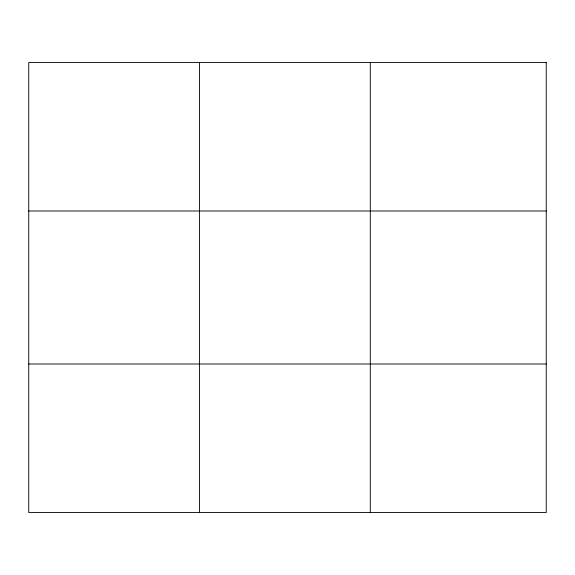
<?xml version="1.0" encoding="UTF-8"?>
<svg xmlns="http://www.w3.org/2000/svg" width="575" height="575" viewBox="0 0 575 575"><rect width="100%" height="100%" fill="white"/><g stroke="black" fill="none" stroke-linecap="round" stroke-linejoin="round"><path stroke-width="0.86" d="M199.525 512.505L199.525 62.495M370.3 512.505L370.3 62.495M28.75 210.996L546.25 210.996M28.75 364.004L546.25 364.004M546.25 62.495L546.25 512.505L28.75 512.505L28.75 62.495L546.25 62.495"/></g></svg>
